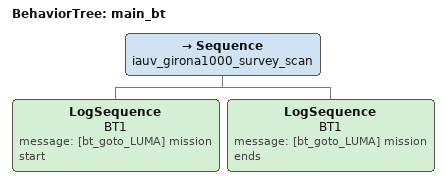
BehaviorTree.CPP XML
<root BTCPP_format="4">
    <BehaviorTree ID="main_bt">
        <Sequence name="iauv_girona1000_survey_scan">
            <LogSequence name="BT1"    message="[bt_goto_LUMA] mission start" />
            <LogSequence name="BT1"    message="[bt_goto_LUMA] mission ends" />
        </Sequence>
    </BehaviorTree>
</root>
